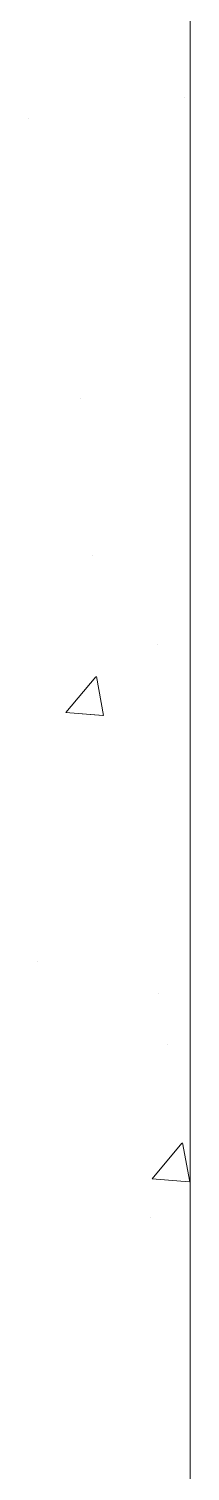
# Model space of a CAD drawing. Header units: millimetres. Extents: x 470010 to 1231400, y -134005 to 421770.
# Drawn here: x 672908 to 672974, y -22137 to -21546 of the extents above; entities that cross this region are included whole.
import ezdxf
from ezdxf.enums import TextEntityAlignment as Align

# ---------------------------------------------------------------- set-up
doc = ezdxf.new("R2010")
doc.units = ezdxf.units.MM
doc.layers.get('Defpoints').update_dxf_attribs({"color": 140})
doc.layers.add('АР_Стены ПЕНОблок', color=52, linetype='Continuous', lineweight=20)
doc.layers.add('АР_Штриховка', color=8, linetype='Continuous', lineweight=0)
doc.styles.add('style1', font='ARIALN.TTF')

# ---------------------------------------------------------------- blocks, each defined once
blk = doc.blocks.new('A$C9108343f')
at = {"layer": 'АР_Стены ПЕНОблок', "color": 18, "linetype": 'Continuous', "lineweight": 20, "true_color": 0x000000}
blk.add_line((7254.96, 21355), (7254.96, 97555), dxfattribs=at)
at = {"layer": 'АР_Штриховка', "color": 18, "linetype": 'Continuous', "lineweight": 0, "true_color": 0x000000}
for p, q in [((7252.55, 78792.31), (7252.55, 78792.31)), ((7188.97, 78783.94), (7188.97, 78783.94)), ((7210.28, 78668.98), (7210.28, 78668.98)), ((7215.11, 78604.61), (7215.11, 78604.61)), ((7241.78, 78568.26), (7241.78, 78568.26)), ((7204.12, 78540.53), (7216.37, 78555.12)), ((7219.57, 78539.25), (7216.63, 78555.17)), ((7204.12, 78540.53), (7219.3, 78539.2)), ((7192.32, 78438.47), (7192.32, 78438.47)), ((7241.89, 78425.37), (7241.89, 78425.37)), ((7245.88, 78404.35), (7245.88, 78404.35)), ((7239.37, 78349.47), (7251.61, 78364.07)), ((7254.81, 78348.19), (7251.87, 78364.11)), ((7239.37, 78349.47), (7254.55, 78348.14)), ((7238.65, 78333.56), (7238.65, 78333.56))]:
    blk.add_line(p, q, dxfattribs=at)
at = {"layer": 'Defpoints', "color": 18, "true_color": 0x000000, "style": 'style1'}
for p in [(143949.34, 316089.12), (143974.98, 281639.5), (143890.4, 273244.71), (143839.99, 264276.81), (143967.75, 254892.38), (12251.96, 104178.14), (12382.58, 96023.14)]:
    blk.add_attdef('АР-ПОМЕЩЕНИЕ:НАИМЕНОВАНИЕ', text='', height=100, dxfattribs=at).set_placement(p, align=Align.MIDDLE)
at = {"layer": 'Defpoints', "color": 18, "true_color": 0x000000, "style": 'style1', "flags": 8}
for p in [(143951.3, 279099.09), (143848.34, 269251.11), (143875.33, 260094.25), (144049.74, 250824.7), (163419.28, 238153.36), (155897.46, 237965.97), (183037.2, 237965.97), (143342.94, 237876.19)]:
    blk.add_attdef('АР-ПОМЕЩЕНИЕ:НАИМЕНОВАНИЕ', text='', height=100, dxfattribs=at).set_placement(p, align=Align.MIDDLE)

msp = doc.modelspace()

# ---------------------------------------------------------------- linework, layer by layer
at = {"layer": 'АР_Стены ПЕНОблок', "color": 18, "linetype": 'Continuous', "lineweight": 20, "true_color": 0x000000}
msp.add_line((672973.57, -79011.242), (672973.57, -2811.242), dxfattribs=at)
at = {"layer": 'АР_Штриховка', "color": 18, "linetype": 'Continuous', "lineweight": 0, "true_color": 0x000000}
for p, q in [((672922.735, -21825.712), (672934.98, -21811.118)), ((672938.179, -21826.996), (672935.242, -21811.075)), ((672922.735, -21825.716), (672937.917, -21827.044)), ((672957.979, -22016.768), (672970.224, -22002.175)), ((672973.422, -22018.053), (672970.485, -22002.132)), ((672957.978, -22016.773), (672973.16, -22018.101))]:
    msp.add_line(p, q, dxfattribs=at)

# ---------------------------------------------------------------- block references
msp.add_blockref('A$C9108343f', (665718.612, -100366.242))

doc.saveas('drawing.dxf')
